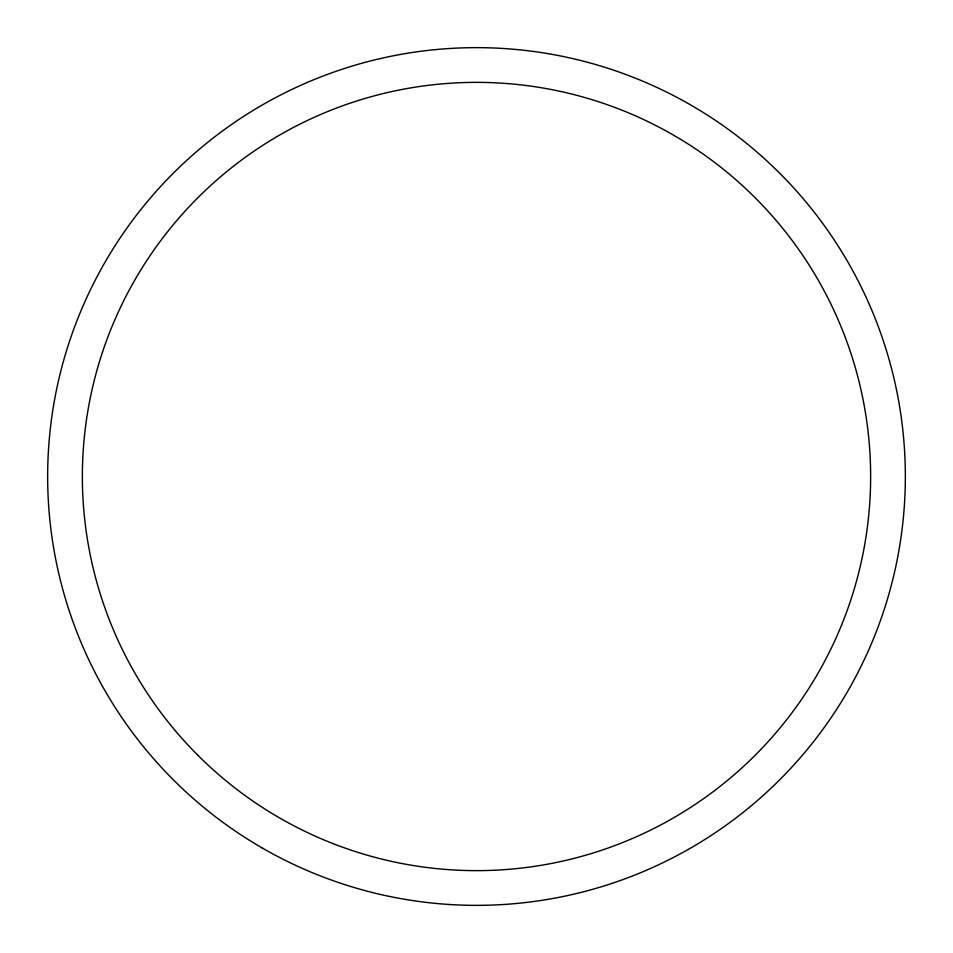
<?xml version="1.0" encoding="UTF-8"?>
<svg xmlns="http://www.w3.org/2000/svg" width="953" height="953" viewBox="0 0 953 953"><rect width="100%" height="100%" fill="white"/><g stroke="black" fill="none" stroke-linecap="round" stroke-linejoin="round"><path stroke-width="1.43" d="M262.075 847.896A428.85 428.85 0 0 0 905.35 476.5A428.85 428.85 0 0 0 262.075 105.104A428.85 428.85 0 0 0 262.075 847.896M197.795 755.205A394.149 394.149 0 0 0 857.212 578.507A394.149 394.149 0 0 0 374.493 95.788A394.149 394.149 0 0 0 197.795 755.205"/></g></svg>
